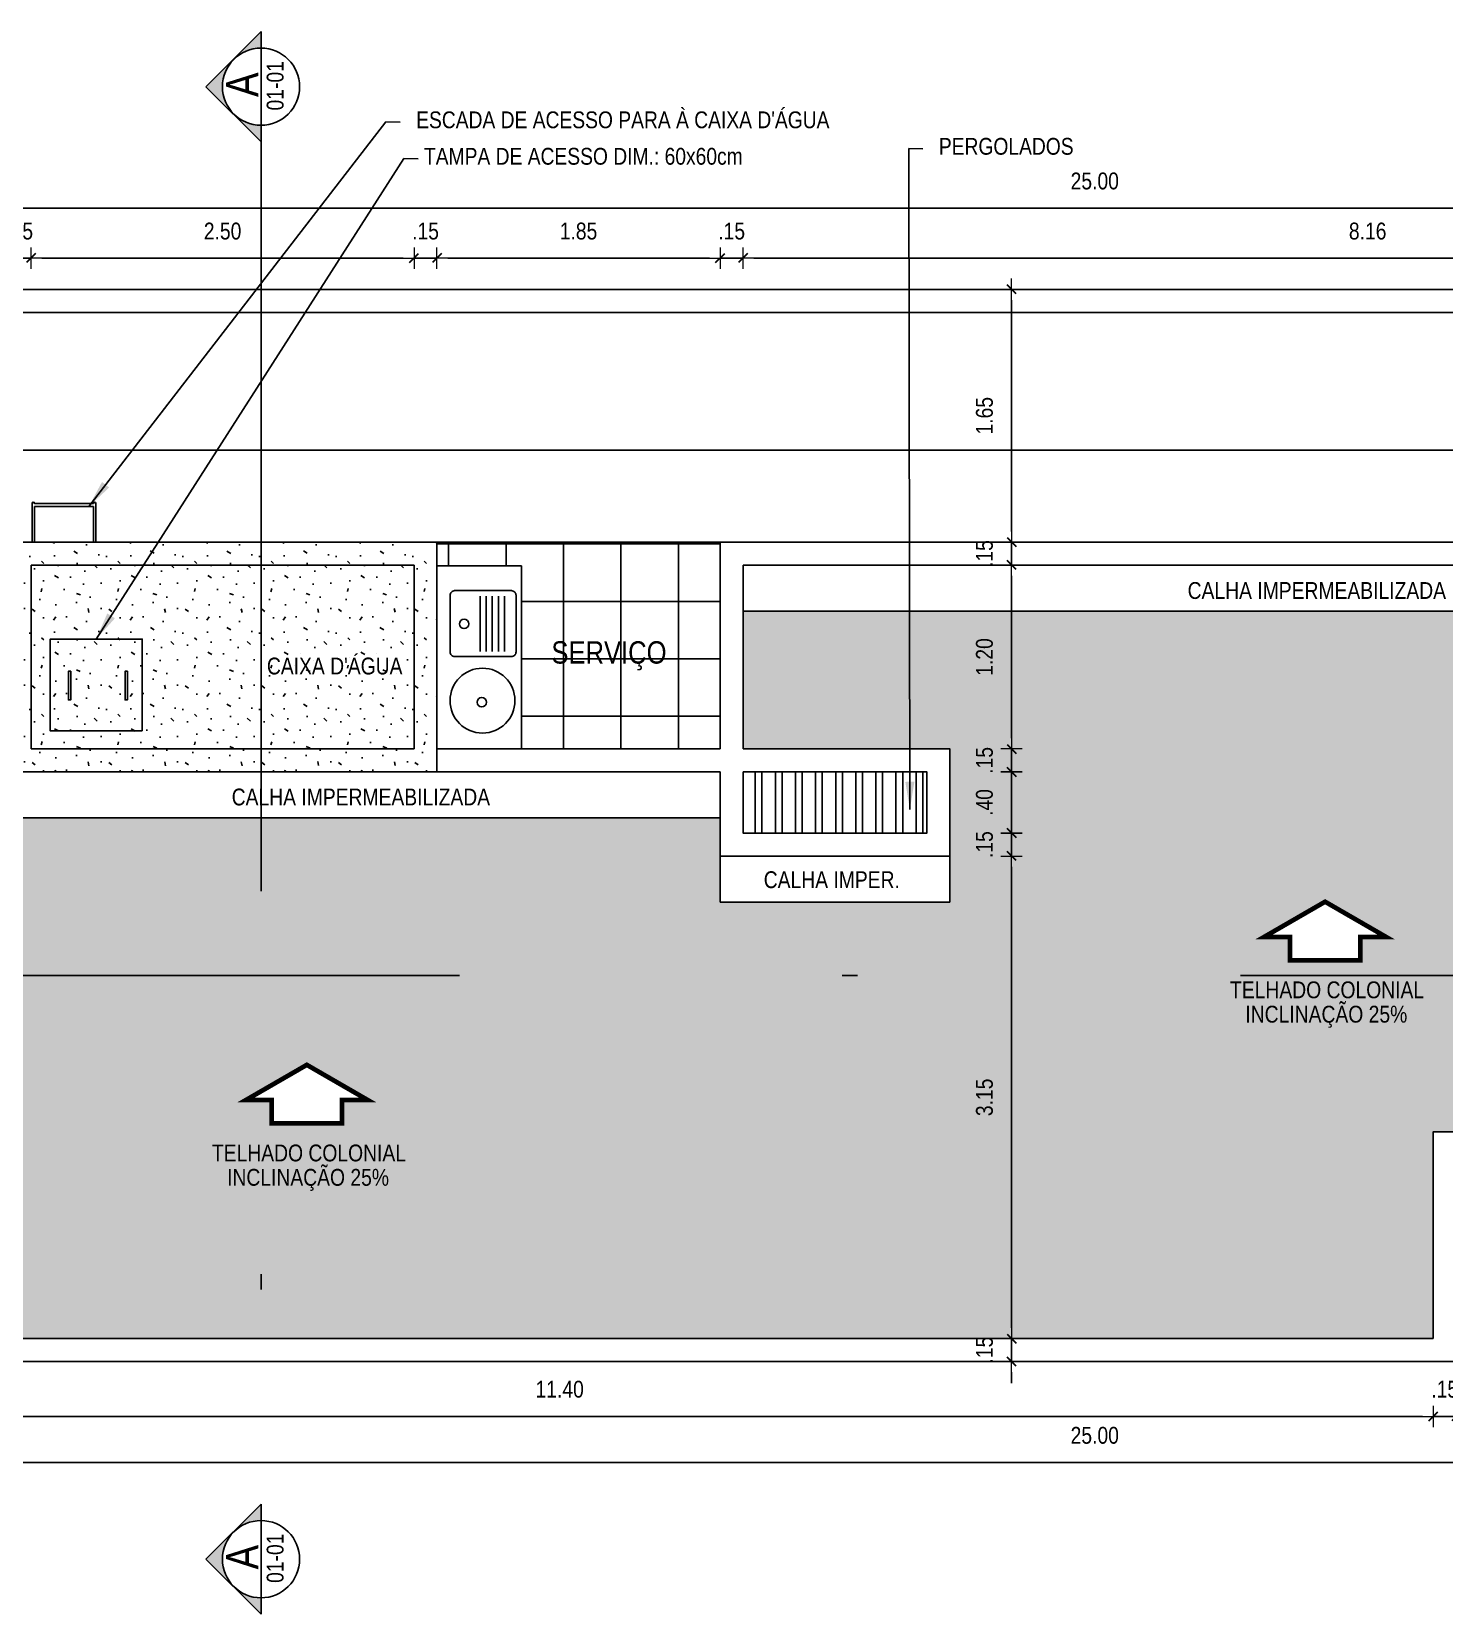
# Model space of a CAD drawing. Header units: millimetres. Extents: x -677 to -23, y -135 to 1112.
# Drawn here: x -132.03 to -122.8, y 851.77 to 862.11 of the extents above; entities that cross this region are included whole.
import ezdxf
from ezdxf.enums import TextEntityAlignment as Align

# ---------------------------------------------------------------- set-up
doc = ezdxf.new("R2010")
doc.units = ezdxf.units.MM
doc.header["$LTSCALE"] = 20
doc.header["$MEASUREMENT"] = 0
doc.header["$PDSIZE"] = -5
doc.linetypes.add('DASHDOT2', pattern=[0.5, 0.25, -0.125, 0, -0.125])
doc.linetypes.add('HIDDEN2', pattern=[0.1875, 0.125, -0.0625])
doc.layers.get('0').update_dxf_attribs({"linetype": 'CONTINUOUS'})
doc.layers.get('Defpoints').update_dxf_attribs({"linetype": 'CONTINUOUS'})
for name, color, linetype in [('AR-ALV', 5, 'CONTINUOUS'), ('COTA', 7, 'CONTINUOUS'), ('COTAS', 7, 'CONTINUOUS'), ('COTAS01', 7, 'CONTINUOUS'), ('E-txt-g', 3, 'CONTINUOUS'), ('ESPECIFICAÇÃO02', 7, 'CONTINUOUS'), ('LAYER4', 7, 'CONTINUOUS'), ('LAYER5', 8, 'CONTINUOUS'), ('LAYER7', 4, 'CONTINUOUS')]:
    doc.layers.add(name, color=color, linetype=linetype)
for name, color, linetype, lineweight in [('E-Cta-W', 7, 'CONTINUOUS', 20), ('E-Lay-9', 9, 'CONTINUOUS', 9), ('E-Pen-C', 4, 'CONTINUOUS', 15), ('E-Pen-G', 3, 'CONTINUOUS', 30), ('E-Txt-W', 7, 'CONTINUOUS', 20)]:
    doc.layers.add(name, color=color, linetype=linetype, lineweight=lineweight)
doc.styles.add('F2', font='swissc.ttf')
doc.styles.add('REG60', font='romans.shx', dxfattribs={"width": 0.8, "height": 0.15})
doc.styles.add('REG80', font='romans.shx', dxfattribs={"width": 0.8, "height": 0.2})
doc.dimstyles.new('DIMENSION-1', dxfattribs={"dimtxt": 0.11, "dimasz": 0.07, "dimexe": 1, "dimexo": 0, "dimgap": 0.12, "dimtad": 1, "dimzin": 7, "dimdsep": 46, "dimtxsty": 'F2', "dimblk1": 'TRACO', "dimblk2": 'TRACO', "dimsah": 1, "dimcen": 1, "dimse1": 1, "dimse2": 1, "dimclrd": 256, "dimclre": 256, "dimclrt": 6, "dimadec": 0, "dimazin": 0, "dimtfac": 1, "dimtix": 1, "dimtmove": 2, "dimatfit": 3, "dimldrblk": 'TRACO', "dimfxl": 1, "dimtolj": 1, "dimtzin": 0, "dimarcsym": 0})
doc.dimstyles.get("Standard").update_dxf_attribs({"dimtxt": 0.18, "dimasz": 0.18, "dimexe": 0.18, "dimexo": 0.0625, "dimgap": 0.09, "dimtad": 0, "dimtih": 1, "dimtoh": 1, "dimdec": 4, "dimzin": 0, "dimdsep": 46, "dimtxsty": 'Standard', "dimcen": 0.09, "dimadec": 0, "dimazin": 0, "dimtfac": 1, "dimtdec": 4, "dimtofl": 0, "dimtmove": 0, "dimatfit": 3, "dimfxl": 1, "dimtolj": 1, "dimtzin": 0, "dimarcsym": 0})

# ---------------------------------------------------------------- blocks, each defined once
blk = doc.blocks.new('TXT-AMB75')
at = {"layer": 'E-txt-g', "style": 'REG80', "width": 0.8, "flags": 8}
blk.add_attdef('TXT', text='', height=0.2, dxfattribs=at).set_placement((0.005, 0.296), align=Align.CENTER)
at = {"layer": 'E-Txt-W', "style": 'REG60', "width": 0.8, "flags": 8}
blk.add_attdef('TXT', text='', height=0.15, dxfattribs=at).set_placement((0.005, 0.027), align=Align.CENTER)
blk = doc.blocks.new('A$C656368A0')
at = {"layer": 'COTAS01', "color": 8}
for p, q in [((0, 1.196), (0, 0)), ((0, 1.196), (0.55, 1.196)), ((0.11, 0.997), (0.11, 0.635)), ((0.15, 0.997), (0.15, 0.635)), ((0.19, 0.997), (0.19, 0.635)), ((0.23, 0.997), (0.23, 0.635)), ((0.27, 0.997), (0.27, 0.635)), ((0, 0), (0.55, 0))]:
    blk.add_line(p, q, dxfattribs=at)
for centre in [(0.374, 0.816), (0.259, 0.305)]:
    blk.add_circle(centre, 0.0307, dxfattribs=at)
at = {"layer": 'ESPECIFICAÇÃO02', "color": 8}
blk.add_lwpolyline([(0.466, 0.633, -0.414214), (0.436, 0.603), (0.065, 0.603, -0.414214), (0.035, 0.633), (0.035, 1.003, -0.414214), (0.065, 1.033), (0.436, 1.033, -0.414214), (0.466, 1.003)], format="xyb", close=True, dxfattribs=at)
blk.add_circle((0.254, 0.315), 0.212, dxfattribs=at)
blk = doc.blocks.new('A$C52F82244')
at = {"layer": 'LAYER5'}
blk.add_hatch(color=2, dxfattribs=at).paths.add_polyline_path([(0.5, 0.85), (0, 0.35), (0.15, 0.35, -1), (0.85, 0.35), (1, 0.35)])
at = {"layer": 'LAYER4', "color": 2}
blk.add_line((0.15, 0.35), (0.85, 0.35), dxfattribs=at)
at = {"layer": 'LAYER7', "color": 2}
for p, q in [((0.5, 0.85), (0, 0.35)), ((0.5, 0.85), (1, 0.35)), ((0.15, 0.35), (0, 0.35)), ((0.85, 0.35), (1, 0.35))]:
    blk.add_line(p, q, dxfattribs=at)
blk.add_circle((0.5, 0.35), 0.35, dxfattribs=at)
blk = doc.blocks.new('Seta')
at = {"const_width": 2}
blk.add_lwpolyline([(10, 15), (10, 25.98), (25, 0), (10, -25.98), (10, -15), (0, -15), (0, 15)], close=True, dxfattribs=at)
blk = doc.blocks.new('TRACO')
at = {"layer": 'E-Pen-C'}
for p, q in [((-1, 0), (1, 0)), ((0, 1), (0, -1))]:
    blk.add_line(p, q, dxfattribs=at)
at = {"layer": 'E-Pen-G'}
blk.add_line((-0.42, -0.42), (0.42, 0.42), dxfattribs=at)
blk = doc.blocks.new('*D724')
at = {"color": 4, "lineweight": -2}
blk.add_line((-134.214, 853.065), (-122.945, 853.065), dxfattribs=at)
at = {"layer": 'Defpoints', "color": 0, "linetype": 'Continuous'}
for p in [(-134.284, 853.573), (-122.875, 853.573), (-122.875, 853.065)]:
    blk.add_point(p, dxfattribs=at)
at = {"color": 4, "linetype": 'Continuous', "lineweight": -2, "xscale": 0.07, "yscale": 0.07, "zscale": 0.07, "rotation": 180}
blk.add_blockref('TRACO', (-134.284, 853.065), dxfattribs=at)
at = {"color": 4, "linetype": 'Continuous', "lineweight": -2, "xscale": 0.07, "yscale": 0.07, "zscale": 0.07}
blk.add_blockref('TRACO', (-122.875, 853.065), dxfattribs=at)
at = {"color": 4, "linetype": 'Continuous', "insert": (-128.579, 853.242), "char_height": 0.11, "attachment_point": 5, "style": 'F2'}
blk.add_mtext('\\A1;11.40', dxfattribs=at)
blk = doc.blocks.new('*D725')
at = {"color": 4, "lineweight": -2}
for p, q in [((-122.945, 853.065), (-123.015, 853.065)), ((-122.875, 853.065), (-122.725, 853.065)), ((-122.655, 853.065), (-122.585, 853.065))]:
    blk.add_line(p, q, dxfattribs=at)
at = {"layer": 'Defpoints', "color": 0, "linetype": 'Continuous'}
for p in [(-122.875, 853.573), (-122.725, 853.573), (-122.725, 853.065)]:
    blk.add_point(p, dxfattribs=at)
at = {"color": 4, "linetype": 'Continuous', "lineweight": -2, "xscale": 0.07, "yscale": 0.07, "zscale": 0.07}
blk.add_blockref('TRACO', (-122.875, 853.065), dxfattribs=at)
at = {"color": 4, "linetype": 'Continuous', "lineweight": -2, "xscale": 0.07, "yscale": 0.07, "zscale": 0.07, "rotation": 180}
blk.add_blockref('TRACO', (-122.725, 853.065), dxfattribs=at)
at = {"color": 4, "linetype": 'Continuous', "insert": (-122.8, 853.242), "char_height": 0.11, "attachment_point": 5, "style": 'F2'}
blk.add_mtext('\\A1;.15', dxfattribs=at)
blk = doc.blocks.new('*D731')
at = {"color": 4, "lineweight": -2}
blk.add_line((-137.515, 852.764), (-112.655, 852.764), dxfattribs=at)
at = {"layer": 'Defpoints', "color": 0, "linetype": 'Continuous'}
for p in [(-137.585, 853.423), (-112.585, 853.423), (-112.585, 852.764)]:
    blk.add_point(p, dxfattribs=at)
at = {"color": 4, "linetype": 'Continuous', "lineweight": -2, "xscale": 0.07, "yscale": 0.07, "zscale": 0.07, "rotation": 180}
blk.add_blockref('TRACO', (-137.585, 852.764), dxfattribs=at)
at = {"color": 4, "linetype": 'Continuous', "lineweight": -2, "xscale": 0.07, "yscale": 0.07, "zscale": 0.07}
blk.add_blockref('TRACO', (-112.585, 852.764), dxfattribs=at)
at = {"color": 4, "linetype": 'Continuous', "insert": (-125.085, 852.941), "char_height": 0.11, "attachment_point": 5, "style": 'F2'}
blk.add_mtext('\\A1;25.00', dxfattribs=at)
blk = doc.blocks.new('*D742')
at = {"color": 4, "lineweight": -2}
for p, q in [((-132.25, 860.627), (-132.32, 860.627)), ((-132.18, 860.627), (-132.03, 860.627)), ((-131.96, 860.627), (-131.89, 860.627))]:
    blk.add_line(p, q, dxfattribs=at)
at = {"layer": 'Defpoints', "color": 0, "linetype": 'Continuous'}
for p in [(-132.03, 860.627), (-132.18, 858.623), (-132.03, 858.623)]:
    blk.add_point(p, dxfattribs=at)
at = {"color": 4, "linetype": 'Continuous', "lineweight": -2, "xscale": 0.07, "yscale": 0.07, "zscale": 0.07}
blk.add_blockref('TRACO', (-132.18, 860.627), dxfattribs=at)
at = {"color": 4, "linetype": 'Continuous', "lineweight": -2, "xscale": 0.07, "yscale": 0.07, "zscale": 0.07, "rotation": 180}
blk.add_blockref('TRACO', (-132.03, 860.627), dxfattribs=at)
at = {"color": 4, "linetype": 'Continuous', "insert": (-132.105, 860.803), "char_height": 0.11, "attachment_point": 5, "style": 'F2'}
blk.add_mtext('\\A1;.15', dxfattribs=at)
blk = doc.blocks.new('*D743')
at = {"color": 4, "lineweight": -2}
blk.add_line((-131.96, 860.627), (-129.6, 860.627), dxfattribs=at)
at = {"layer": 'Defpoints', "color": 0, "linetype": 'Continuous'}
for p in [(-129.53, 860.627), (-132.03, 858.623), (-129.53, 858.623)]:
    blk.add_point(p, dxfattribs=at)
at = {"color": 4, "linetype": 'Continuous', "lineweight": -2, "xscale": 0.07, "yscale": 0.07, "zscale": 0.07, "rotation": 180}
blk.add_blockref('TRACO', (-132.03, 860.627), dxfattribs=at)
at = {"color": 4, "linetype": 'Continuous', "lineweight": -2, "xscale": 0.07, "yscale": 0.07, "zscale": 0.07}
blk.add_blockref('TRACO', (-129.53, 860.627), dxfattribs=at)
at = {"color": 4, "linetype": 'Continuous', "insert": (-130.78, 860.803), "char_height": 0.11, "attachment_point": 5, "style": 'F2'}
blk.add_mtext('\\A1;2.50', dxfattribs=at)
blk = doc.blocks.new('*D744')
at = {"color": 4, "lineweight": -2}
for p, q in [((-129.6, 860.627), (-129.67, 860.627)), ((-129.53, 860.627), (-129.38, 860.627)), ((-129.31, 860.627), (-129.24, 860.627))]:
    blk.add_line(p, q, dxfattribs=at)
at = {"layer": 'Defpoints', "color": 0, "linetype": 'Continuous'}
for p in [(-129.38, 860.627), (-129.53, 858.623), (-129.38, 858.623)]:
    blk.add_point(p, dxfattribs=at)
at = {"color": 4, "linetype": 'Continuous', "lineweight": -2, "xscale": 0.07, "yscale": 0.07, "zscale": 0.07}
blk.add_blockref('TRACO', (-129.53, 860.627), dxfattribs=at)
at = {"color": 4, "linetype": 'Continuous', "lineweight": -2, "xscale": 0.07, "yscale": 0.07, "zscale": 0.07, "rotation": 180}
blk.add_blockref('TRACO', (-129.38, 860.627), dxfattribs=at)
at = {"color": 4, "linetype": 'Continuous', "insert": (-129.455, 860.803), "char_height": 0.11, "attachment_point": 5, "style": 'F2'}
blk.add_mtext('\\A1;.15', dxfattribs=at)
blk = doc.blocks.new('*D745')
at = {"color": 4, "lineweight": -2}
blk.add_line((-129.31, 860.627), (-127.601, 860.627), dxfattribs=at)
at = {"layer": 'Defpoints', "color": 0, "linetype": 'Continuous'}
for p in [(-127.531, 860.627), (-129.38, 858.623), (-127.531, 858.579)]:
    blk.add_point(p, dxfattribs=at)
at = {"color": 4, "linetype": 'Continuous', "lineweight": -2, "xscale": 0.07, "yscale": 0.07, "zscale": 0.07, "rotation": 180}
blk.add_blockref('TRACO', (-129.38, 860.627), dxfattribs=at)
at = {"color": 4, "linetype": 'Continuous', "lineweight": -2, "xscale": 0.07, "yscale": 0.07, "zscale": 0.07}
blk.add_blockref('TRACO', (-127.531, 860.627), dxfattribs=at)
at = {"color": 4, "linetype": 'Continuous', "insert": (-128.456, 860.803), "char_height": 0.11, "attachment_point": 5, "style": 'F2'}
blk.add_mtext('\\A1;1.85', dxfattribs=at)
blk = doc.blocks.new('*D746')
at = {"color": 4, "lineweight": -2}
for p, q in [((-127.601, 860.627), (-127.671, 860.627)), ((-127.531, 860.627), (-127.381, 860.627)), ((-127.311, 860.627), (-127.241, 860.627))]:
    blk.add_line(p, q, dxfattribs=at)
at = {"layer": 'Defpoints', "color": 0, "linetype": 'Continuous'}
for p in [(-127.381, 860.627), (-127.531, 858.579), (-127.381, 858.579)]:
    blk.add_point(p, dxfattribs=at)
at = {"color": 4, "linetype": 'Continuous', "lineweight": -2, "xscale": 0.07, "yscale": 0.07, "zscale": 0.07}
blk.add_blockref('TRACO', (-127.531, 860.627), dxfattribs=at)
at = {"color": 4, "linetype": 'Continuous', "lineweight": -2, "xscale": 0.07, "yscale": 0.07, "zscale": 0.07, "rotation": 180}
blk.add_blockref('TRACO', (-127.381, 860.627), dxfattribs=at)
at = {"color": 4, "linetype": 'Continuous', "insert": (-127.456, 860.803), "char_height": 0.11, "attachment_point": 5, "style": 'F2'}
blk.add_mtext('\\A1;.15', dxfattribs=at)
blk = doc.blocks.new('*D747')
at = {"color": 4, "lineweight": -2}
blk.add_line((-127.311, 860.627), (-119.295, 860.627), dxfattribs=at)
at = {"layer": 'Defpoints', "color": 0, "linetype": 'Continuous'}
for p in [(-119.225, 860.627), (-127.381, 858.579), (-119.225, 858.623)]:
    blk.add_point(p, dxfattribs=at)
at = {"color": 4, "linetype": 'Continuous', "lineweight": -2, "xscale": 0.07, "yscale": 0.07, "zscale": 0.07, "rotation": 180}
blk.add_blockref('TRACO', (-127.381, 860.627), dxfattribs=at)
at = {"color": 4, "linetype": 'Continuous', "lineweight": -2, "xscale": 0.07, "yscale": 0.07, "zscale": 0.07}
blk.add_blockref('TRACO', (-119.225, 860.627), dxfattribs=at)
at = {"color": 4, "linetype": 'Continuous', "insert": (-123.303, 860.803), "char_height": 0.11, "attachment_point": 5, "style": 'F2'}
blk.add_mtext('\\A1;8.16', dxfattribs=at)
blk = doc.blocks.new('*D750')
at = {"color": 4, "lineweight": -2}
blk.add_line((-137.515, 860.954), (-112.655, 860.954), dxfattribs=at)
at = {"layer": 'Defpoints', "color": 0, "linetype": 'Continuous'}
for p in [(-112.585, 860.954), (-137.585, 860.423), (-112.585, 860.423)]:
    blk.add_point(p, dxfattribs=at)
at = {"color": 4, "linetype": 'Continuous', "lineweight": -2, "xscale": 0.07, "yscale": 0.07, "zscale": 0.07, "rotation": 180}
blk.add_blockref('TRACO', (-137.585, 860.954), dxfattribs=at)
at = {"color": 4, "linetype": 'Continuous', "lineweight": -2, "xscale": 0.07, "yscale": 0.07, "zscale": 0.07}
blk.add_blockref('TRACO', (-112.585, 860.954), dxfattribs=at)
at = {"color": 4, "linetype": 'Continuous', "insert": (-125.085, 861.13), "char_height": 0.11, "attachment_point": 5, "style": 'F2'}
blk.add_mtext('\\A1;25.00', dxfattribs=at)
blk = doc.blocks.new('*D760')
at = {"color": 4, "lineweight": -2}
for p, q in [((-125.628, 858.843), (-125.628, 858.913)), ((-125.628, 858.773), (-125.628, 858.623)), ((-125.628, 858.553), (-125.628, 858.483))]:
    blk.add_line(p, q, dxfattribs=at)
at = {"layer": 'Defpoints', "color": 0, "linetype": 'Continuous'}
for p in [(-125.846, 858.773), (-125.846, 858.623), (-125.628, 858.623)]:
    blk.add_point(p, dxfattribs=at)
at = {"color": 4, "linetype": 'Continuous', "lineweight": -2, "xscale": 0.07, "yscale": 0.07, "zscale": 0.07}
for p, rotation in [((-125.628, 858.773), 270), ((-125.628, 858.623), 90)]:
    blk.add_blockref('TRACO', p, dxfattribs=dict(at, rotation=rotation))
at = {"color": 4, "linetype": 'Continuous', "insert": (-125.805, 858.698), "char_height": 0.11, "attachment_point": 5, "rotation": 90, "style": 'F2'}
blk.add_mtext('\\A1;.15', dxfattribs=at)
blk = doc.blocks.new('*D761')
at = {"color": 4, "lineweight": -2}
blk.add_line((-125.628, 858.553), (-125.628, 857.493), dxfattribs=at)
at = {"layer": 'Defpoints', "color": 0, "linetype": 'Continuous'}
for p in [(-125.846, 858.623), (-126.031, 857.423), (-125.628, 857.423)]:
    blk.add_point(p, dxfattribs=at)
at = {"color": 4, "linetype": 'Continuous', "lineweight": -2, "xscale": 0.07, "yscale": 0.07, "zscale": 0.07}
for p, rotation in [((-125.628, 858.623), 90), ((-125.628, 857.423), 270)]:
    blk.add_blockref('TRACO', p, dxfattribs=dict(at, rotation=rotation))
at = {"color": 4, "linetype": 'Continuous', "insert": (-125.805, 858.023), "char_height": 0.11, "attachment_point": 5, "rotation": 90, "style": 'F2'}
blk.add_mtext('\\A1;1.20', dxfattribs=at)
blk = doc.blocks.new('*D762')
at = {"color": 4, "lineweight": -2}
for p, q in [((-125.628, 857.493), (-125.628, 857.563)), ((-125.628, 857.423), (-125.628, 857.273)), ((-125.628, 857.203), (-125.628, 857.133))]:
    blk.add_line(p, q, dxfattribs=at)
at = {"layer": 'Defpoints', "color": 0, "linetype": 'Continuous'}
for p in [(-126.031, 857.423), (-126.181, 857.273), (-125.628, 857.273)]:
    blk.add_point(p, dxfattribs=at)
at = {"color": 4, "linetype": 'Continuous', "lineweight": -2, "xscale": 0.07, "yscale": 0.07, "zscale": 0.07}
for p, rotation in [((-125.628, 857.423), 270), ((-125.628, 857.273), 90)]:
    blk.add_blockref('TRACO', p, dxfattribs=dict(at, rotation=rotation))
at = {"color": 4, "linetype": 'Continuous', "insert": (-125.805, 857.348), "char_height": 0.11, "attachment_point": 5, "rotation": 90, "style": 'F2'}
blk.add_mtext('\\A1;.15', dxfattribs=at)
blk = doc.blocks.new('*D763')
at = {"color": 4, "lineweight": -2}
for p, q in [((-125.628, 857.343), (-125.628, 857.413)), ((-125.628, 857.273), (-125.628, 856.873)), ((-125.628, 856.803), (-125.628, 856.733))]:
    blk.add_line(p, q, dxfattribs=at)
at = {"layer": 'Defpoints', "color": 0, "linetype": 'Continuous'}
for p in [(-126.181, 857.273), (-126.181, 856.873), (-125.628, 856.873)]:
    blk.add_point(p, dxfattribs=at)
at = {"color": 4, "linetype": 'Continuous', "lineweight": -2, "xscale": 0.07, "yscale": 0.07, "zscale": 0.07}
for p, rotation in [((-125.628, 857.273), 270), ((-125.628, 856.873), 90)]:
    blk.add_blockref('TRACO', p, dxfattribs=dict(at, rotation=rotation))
at = {"color": 4, "linetype": 'Continuous', "insert": (-125.805, 857.073), "char_height": 0.11, "attachment_point": 5, "rotation": 90, "style": 'F2'}
blk.add_mtext('\\A1;.40', dxfattribs=at)
blk = doc.blocks.new('*D764')
at = {"color": 4, "lineweight": -2}
for p, q in [((-125.628, 856.943), (-125.628, 857.013)), ((-125.628, 856.873), (-125.628, 856.723)), ((-125.628, 856.653), (-125.628, 856.583))]:
    blk.add_line(p, q, dxfattribs=at)
at = {"layer": 'Defpoints', "color": 0, "linetype": 'Continuous'}
for p in [(-126.181, 856.873), (-126.031, 856.723), (-125.628, 856.723)]:
    blk.add_point(p, dxfattribs=at)
at = {"color": 4, "linetype": 'Continuous', "lineweight": -2, "xscale": 0.07, "yscale": 0.07, "zscale": 0.07}
for p, rotation in [((-125.628, 856.873), 270), ((-125.628, 856.723), 90)]:
    blk.add_blockref('TRACO', p, dxfattribs=dict(at, rotation=rotation))
at = {"color": 4, "linetype": 'Continuous', "insert": (-125.805, 856.798), "char_height": 0.11, "attachment_point": 5, "rotation": 90, "style": 'F2'}
blk.add_mtext('\\A1;.15', dxfattribs=at)
blk = doc.blocks.new('*D765')
at = {"color": 4, "lineweight": -2}
blk.add_line((-125.628, 856.653), (-125.628, 853.643), dxfattribs=at)
at = {"layer": 'Defpoints', "color": 0, "linetype": 'Continuous'}
for p in [(-126.031, 856.723), (-125.63, 853.573), (-125.628, 853.573)]:
    blk.add_point(p, dxfattribs=at)
at = {"color": 4, "linetype": 'Continuous', "lineweight": -2, "xscale": 0.07, "yscale": 0.07, "zscale": 0.07}
for p, rotation in [((-125.628, 856.723), 90), ((-125.628, 853.573), 270)]:
    blk.add_blockref('TRACO', p, dxfattribs=dict(at, rotation=rotation))
at = {"color": 4, "linetype": 'Continuous', "insert": (-125.805, 855.148), "char_height": 0.11, "attachment_point": 5, "rotation": 90, "style": 'F2'}
blk.add_mtext('\\A1;3.15', dxfattribs=at)
blk = doc.blocks.new('*D766')
at = {"color": 4, "lineweight": -2}
for p, q in [((-125.628, 853.643), (-125.628, 853.713)), ((-125.628, 853.573), (-125.628, 853.423)), ((-125.628, 853.353), (-125.628, 853.283))]:
    blk.add_line(p, q, dxfattribs=at)
at = {"layer": 'Defpoints', "color": 0, "linetype": 'Continuous'}
for p in [(-125.63, 853.573), (-125.63, 853.423), (-125.628, 853.423)]:
    blk.add_point(p, dxfattribs=at)
at = {"color": 4, "linetype": 'Continuous', "lineweight": -2, "xscale": 0.07, "yscale": 0.07, "zscale": 0.07}
for p, rotation in [((-125.628, 853.573), 270), ((-125.628, 853.423), 90)]:
    blk.add_blockref('TRACO', p, dxfattribs=dict(at, rotation=rotation))
at = {"color": 4, "linetype": 'Continuous', "insert": (-125.805, 853.498), "char_height": 0.11, "attachment_point": 5, "rotation": 90, "style": 'F2'}
blk.add_mtext('\\A1;.15', dxfattribs=at)
blk = doc.blocks.new('*D767')
at = {"color": 4, "lineweight": -2}
blk.add_line((-125.628, 858.843), (-125.628, 860.353), dxfattribs=at)
at = {"layer": 'Defpoints', "color": 0, "linetype": 'Continuous'}
for p in [(-127.531, 860.423), (-125.628, 860.423), (-127.531, 858.773)]:
    blk.add_point(p, dxfattribs=at)
at = {"color": 4, "linetype": 'Continuous', "lineweight": -2, "xscale": 0.07, "yscale": 0.07, "zscale": 0.07}
for p, rotation in [((-125.628, 860.423), 90), ((-125.628, 858.773), 270)]:
    blk.add_blockref('TRACO', p, dxfattribs=dict(at, rotation=rotation))
at = {"color": 4, "linetype": 'Continuous', "insert": (-125.805, 859.598), "char_height": 0.11, "attachment_point": 5, "rotation": 90, "style": 'F2'}
blk.add_mtext('\\A1;1.65', dxfattribs=at)

msp = doc.modelspace()

# ---------------------------------------------------------------- hatches: boundary and pattern name
at = {"linetype": 'Continuous'}
h = msp.add_hatch(dxfattribs=at)
h.set_pattern_fill('STIP2', color=8, scale=0.5, style=0, pattern_type=2)
h.set_pattern_definition([(0, (-155.5092, 308.09877), (0, 0.5), [0, -0.5]), (0, (-155.4492, 308.01877), (0, 0.5), [0, -0.5]), (0, (-155.4742, 307.89877), (0, 0.5), [0, -0.5]), (0, (-155.2992, 307.78377), (0, 0.5), [0, -0.5]), (0, (-155.3142, 307.96377), (0, 0.5), [0, -0.5]), (0, (-155.1792, 308.08377), (0, 0.5), [0, -0.5]), (0, (-155.3542, 308.11877), (0, 0.5), [0, -0.5]), (0, (-155.1442, 307.91377), (0, 0.5), [0, -0.5]), (0, (-155.1692, 307.75377), (0, 0.5), [0, -0.5]), (0, (-155.5392, 307.67877), (0, 0.5), [0, -0.5]), (0, (-155.4492, 307.77877), (0, 0.5), [0, -0.5]), (0, (-155.3792, 307.68377), (0, 0.5), [0, -0.5]), (0, (-155.0742, 308.00377), (0, 0.5), [0, -0.5]), (0, (-155.2342, 307.87877), (0, 0.5), [0, -0.5]), (0, (-155.2742, 308.04377), (0, 0.5), [0, -0.5]), (0, (-155.1892, 307.99877), (0, 0.5), [0, -0.5]), (0, (-155.3692, 307.86377), (0, 0.5), [0, -0.5]), (0, (-155.2292, 308.13377), (0, 0.5), [0, -0.5]), (0, (-155.0742, 307.83877), (0, 0.5), [0, -0.5]), (0, (-155.0892, 307.68877), (0, 0.5), [0, -0.5]), (75.9638, (-155.46422, 307.94877), (-0.49999903, -1.500000273), [0.0206155, -2.0409375]), (329.0362, (-155.37922, 308.053775), (-1.499999011, 1.000001242), [0.029155, -2.886321]), (338.1986, (-155.23422, 307.938775), (1.500000137, -0.499999955), [0.026926, -2.6656565]), (149.0362, (-155.22922, 307.698775), (1.499999011, -1.000001242), [0.029155, -2.886321]), (53.1301, (-155.38422, 307.76377), (1.000000062, 1.499999959), [0.025, -2.475]), (315, (-155.11922, 308.12377), (0.50000015, -1e-16), [0.0282845, -0.6788225]), (101.3099, (-155.15422, 307.81377), (-0.499998816, 2.000000376), [0.025495, -2.5240145]), (323.1301, (-155.52422, 307.83377), (1.499999959, -1.000000062), [0.025, -2.475]), (315, (-155.46422, 308.14877), (0.50000015, -1e-16), [0.021213, -0.6858935])])
h.paths.add_polyline_path([(-132.18, 858.773), (-129.38, 858.773), (-129.38, 857.273), (-132.18, 857.273)])
h.paths.add_polyline_path([(-130.496, 857.871), (-129.6, 857.871), (-129.6, 858.085), (-130.496, 858.085)], flags=24)
h = msp.add_hatch()
h.set_pattern_fill('ANSI37,_O', color=8, scale=3, angle=45)
h.set_pattern_definition([(90, (-155.55422, 301.88542), (-0.375, 6e-17), []), (180, (-155.55422, 301.88542), (-6e-17, -0.375), [])])
h.paths.add_polyline_path([(-129.38, 858.773), (-129.38, 858.62), (-128.829, 858.62), (-128.829, 857.423), (-127.531, 857.423), (-127.531, 858.773)])
h.paths.add_polyline_path([(-128.646, 857.887), (-127.869, 857.887), (-127.869, 858.177), (-128.646, 858.177)], flags=24)
h = msp.add_hatch(dxfattribs=at)
h.set_pattern_fill('TROOF1', color=8, scale=0.15, angle=180, style=0, pattern_type=2)
h.set_pattern_definition([(180, (-155.55422, 307.66377), (-0.15, -0.15), [0.048, -0.102]), (305.2176, (-155.6982226, 307.648775), (-1.05000017453, 1.49999987498), [0.03121305, -3.0900849]), (340.71, (-155.6802226, 307.623275), (-2.550000777635, 0.8999979741), [0.0317844, -3.1466586]), (19.29, (-155.6502226, 307.612775), (2.550000777635, 0.8999979741), [0.0317844, -3.1466586]), (54.7824, (-155.6202226, 307.623275), (1.05000017453, 1.49999987498), [0.03121305, -3.0900849]), (90, (-155.60222, 307.64877), (-0.15, 0.15), [0.015, -0.135]), (270, (-155.69822, 307.66377), (0.15, -0.15), [0.015, -0.135]), (180, (-155.55422, 307.65777), (-0.15, -0.15), [0.042, -0.108]), (306.3844, (-155.7042226, 307.645775), (-1.650001937525, 2.24999858293), [0.0354012, -3.50472585]), (342.3499, (-155.6832226, 307.617275), (2.850000422915, -0.899998778574), [0.0346302, -3.42838875]), (17.6501, (-155.6502226, 307.606775), (-2.850000422915, -0.899998778574), [0.0346302, -3.42838875]), (53.6156, (-155.6172226, 307.617275), (1.650001937525, 2.24999858293), [0.0354012, -3.50472585]), (90, (-155.59622, 307.64577), (-0.15, 0.15), [0.012, -0.138]), (270, (-155.70422, 307.65777), (0.15, -0.15), [0.012, -0.138]), (180, (-155.69822, 307.65777), (-0.15, -0.15), [0.006, -0.144]), (267.3974, (-155.5962226, 307.645775), (0.1500021288, 3.14999989794), [0.13213635, -3.17127105]), (272.6026, (-155.7042226, 307.645775), (0.1500021288, -3.14999989794), [0.13213635, -3.17127105]), (180, (-155.69822, 307.66377), (-0.15, -0.15), [0.006, -0.144])])
h.paths.add_polyline_path([(-134.284, 858.323), (-134.284, 853.573), (-122.875, 853.573), (-122.875, 854.923), (-121.725, 854.923), (-121.725, 853.573), (-115.875, 853.573), (-115.875, 856.273), (-119.225, 856.273), (-119.225, 858.323), (-127.381, 858.323), (-127.381, 857.423), (-126.031, 857.423), (-126.031, 856.423), (-127.531, 856.423), (-127.531, 856.973), (-132.18, 856.973), (-132.18, 858.323)])
h.paths.add_polyline_path([(-130.834, 854.699), (-129.599, 854.699), (-129.599, 854.872), (-130.834, 854.872)], flags=24)
h.paths.add_polyline_path([(-130.765, 854.494), (-129.679, 854.494), (-129.679, 854.752), (-130.765, 854.752)], flags=24)
h.paths.add_polyline_path([(-130.459, 855.131), (-130.627, 855.131), (-130.23, 855.361), (-129.833, 855.131), (-130, 855.131), (-130, 854.978), (-130.459, 854.978)], flags=16)
h.paths.add_polyline_path([(-124.185, 855.764), (-122.951, 855.764), (-122.951, 855.937), (-124.185, 855.937)], flags=24)
h.paths.add_polyline_path([(-124.116, 855.559), (-123.03, 855.559), (-123.03, 855.817), (-124.116, 855.817)], flags=24)
h.paths.add_polyline_path([(-123.811, 856.196), (-123.978, 856.196), (-123.581, 856.426), (-123.184, 856.196), (-123.352, 856.196), (-123.352, 856.043), (-123.811, 856.043)], flags=16)
h.paths.add_polyline_path([(-118.242, 854.545), (-117.007, 854.545), (-117.007, 854.718), (-118.242, 854.718)], flags=24)
h.paths.add_polyline_path([(-118.173, 854.34), (-117.087, 854.34), (-117.087, 854.598), (-118.173, 854.598)], flags=24)
h.paths.add_polyline_path([(-117.867, 854.977), (-118.035, 854.977), (-117.638, 855.207), (-117.241, 854.977), (-117.409, 854.977), (-117.409, 854.824), (-117.867, 854.824)], flags=16)
h.paths.add_polyline_path([(-125.689, 854.994), (-125.689, 855.305), (-125.919, 855.305), (-125.919, 854.994)], flags=24)
h.paths.add_polyline_path([(-125.689, 856.678), (-125.689, 856.915), (-125.919, 856.915), (-125.919, 856.678)], flags=24)
h.paths.add_polyline_path([(-125.689, 856.952), (-125.689, 857.19), (-125.919, 857.19), (-125.919, 856.952)], flags=24)
h.paths.add_polyline_path([(-125.689, 857.228), (-125.689, 857.465), (-125.919, 857.465), (-125.919, 857.228)], flags=24)
h.paths.add_polyline_path([(-125.689, 857.866), (-125.689, 858.176), (-125.919, 858.176), (-125.919, 857.866)], flags=24)
h.paths.add_polyline_path([(-121.378, 856.619), (-121.378, 856.929), (-121.608, 856.929), (-121.608, 856.619)], flags=24)
h.paths.add_polyline_path([(-121.378, 854.728), (-121.378, 854.965), (-121.608, 854.965), (-121.608, 854.728)], flags=24)
h.paths.add_polyline_path([(-121.378, 854.016), (-121.378, 854.326), (-121.608, 854.326), (-121.608, 854.016)], flags=24)
h.paths.add_polyline_path([(-119.481, 857.444), (-119.481, 857.754), (-119.711, 857.754), (-119.711, 857.444)], flags=24)
h.paths.add_polyline_path([(-116.14, 854.919), (-116.14, 855.229), (-116.37, 855.229), (-116.37, 854.919)], flags=24)
h = msp.add_hatch(dxfattribs=at)
h.set_pattern_fill('ANSI32', color=8, scale=0.35, angle=45, style=0)
h.set_pattern_definition([(90, (-2.83295, 240.03175), (0.13125, 3e-17), []), (90, (-2.8767, 240.0755), (0.13125, 3e-17), [])])
h.paths.add_polyline_path([(-126.181, 856.873), (-126.181, 857.273), (-127.381, 857.273), (-127.381, 856.873)])

# ---------------------------------------------------------------- linework, layer by layer
at = {"color": 7, "linetype": 'Continuous'}
for p, q in [((-137.585, 860.423), (-112.585, 860.423)), ((-137.435, 860.273), (-112.735, 860.273)), ((-127.381, 858.323), (-119.225, 858.323)), ((-132.18, 856.973), (-127.531, 856.973)), ((-127.531, 856.723), (-127.531, 856.423)), ((-126.031, 856.723), (-126.031, 856.423)), ((-126.031, 856.423), (-127.531, 856.423))]:
    msp.add_line(p, q, dxfattribs=at)
at = {"color": 5, "linetype": 'Continuous'}
for p, q in [((-127.531, 858.773), (-119.075, 858.773)), ((-127.531, 857.423), (-127.531, 858.773)), ((-127.381, 858.623), (-119.225, 858.623)), ((-127.381, 857.423), (-127.381, 858.623)), ((-129.38, 857.423), (-127.531, 857.423)), ((-129.38, 857.273), (-127.531, 857.273)), ((-134.284, 853.573), (-122.875, 853.573)), ((-134.434, 853.423), (-115.725, 853.423))]:
    msp.add_line(p, q, dxfattribs=at)
at = {"color": 7, "linetype": 'Continuous'}
msp.add_lwpolyline([(-132.024, 858.773), (-131.608, 858.773), (-131.608, 859.025, 1), (-131.624, 859.025), (-132.008, 859.025, 1), (-132.024, 859.025)], format="xyb", close=True, dxfattribs=at)
msp.add_lwpolyline([(-131.624, 858.773), (-132.008, 858.773), (-132.008, 859.005), (-131.624, 859.005)], close=True, dxfattribs=at)
at = {"color": 1, "linetype": 'Continuous'}
msp.add_lwpolyline([(-132.18, 858.773), (-129.38, 858.773), (-129.38, 857.273), (-132.18, 857.273)], close=True, dxfattribs=at)
at = {"color": 8, "linetype": 'HIDDEN2'}
msp.add_lwpolyline([(-132.03, 858.623), (-129.53, 858.623), (-129.53, 857.423), (-132.03, 857.423)], close=True, dxfattribs=at)
at = {"color": 8, "linetype": 'Continuous'}
for points in [[(-131.305, 857.54), (-131.905, 857.54), (-131.905, 858.14), (-131.305, 858.14)], [(-131.771, 857.93), (-131.787, 857.93), (-131.787, 857.743), (-131.771, 857.743)], [(-131.401, 857.93), (-131.417, 857.93), (-131.417, 857.743), (-131.401, 857.743)]]:
    msp.add_lwpolyline(points, close=True, dxfattribs=at)
at = {"color": 5, "linetype": 'Continuous'}
for points in [[(-127.381, 857.423), (-126.031, 857.423), (-126.031, 856.723), (-127.531, 856.723), (-127.531, 857.273)], [(-122.875, 853.573), (-122.875, 854.923), (-121.725, 854.923), (-121.725, 853.573)]]:
    msp.add_lwpolyline(points, dxfattribs=at)
msp.add_lwpolyline([(-127.381, 857.273), (-126.181, 857.273), (-126.181, 856.873), (-127.381, 856.873)], close=True, dxfattribs=at)
at = {"layer": 'AR-ALV', "color": 2, "linetype": 'DASHDOT2'}
for p, q in [((-130.529, 861.494), (-130.529, 851.87)), ((-109.034, 855.944), (-138.469, 855.944))]:
    msp.add_line(p, q, dxfattribs=at)
at = {"layer": 'COTA', "color": 8, "linetype": 'Continuous'}
for p, q in [((-135.034, 859.373), (-118.475, 859.373)), ((-127.531, 858.773), (-129.38, 858.773))]:
    msp.add_line(p, q, dxfattribs=at)

# ---------------------------------------------------------------- block references
ref = msp.add_blockref('TXT-AMB75', (-123.625, 858.186), dxfattribs=dict(xscale=-0.7290000000000001, yscale=0.7290000000000001, zscale=0.7290000000000001))
ref.add_attrib('TXT', 'CALHA IMPERMEABILIZADA', dxfattribs={"layer": 'E-txt-g', "color": 2, "height": 0.11, "style": 'F2'}).set_placement((-123.635, 858.402), align=Align.CENTER)
ref = msp.add_blockref('TXT-AMB75', (-128.262, 857.764), dxfattribs=dict(xscale=0.7290000000000001, yscale=0.7290000000000001, zscale=0.7290000000000001))
ref.add_attrib('TXT', 'SERVIÇO', dxfattribs={"layer": 'E-txt-g', "color": 2, "height": 0.1458, "style": 'F2'}).set_placement((-128.257, 857.98), align=Align.CENTER)
ref = msp.add_blockref('TXT-AMB75', (-130.038, 857.693), dxfattribs=dict(xscale=-0.7290000000000001, yscale=0.7290000000000001, zscale=0.7290000000000001))
ref.add_attrib('TXT', "CAIXA D'ÁGUA", dxfattribs={"layer": 'E-txt-g', "color": 2, "height": 0.11, "style": 'F2'}).set_placement((-130.048, 857.909), align=Align.CENTER)
ref = msp.add_blockref('TXT-AMB75', (-129.867, 856.838), dxfattribs=dict(xscale=-0.7290000000000001, yscale=0.7290000000000001, zscale=0.7290000000000001))
ref.add_attrib('TXT', 'CALHA IMPERMEABILIZADA', dxfattribs={"layer": 'E-txt-g', "color": 2, "height": 0.11, "style": 'F2'}).set_placement((-129.877, 857.054), align=Align.CENTER)
ref = msp.add_blockref('TXT-AMB75', (-126.792, 856.298), dxfattribs=dict(xscale=-0.7290000000000001, yscale=0.7290000000000001, zscale=0.7290000000000001))
ref.add_attrib('TXT', 'CALHA IMPER.', dxfattribs={"layer": 'E-txt-g', "color": 2, "height": 0.11, "style": 'F2'}).set_placement((-126.802, 856.514), align=Align.CENTER)
ref = msp.add_blockref('TXT-AMB75', (-123.565, 855.579), dxfattribs=dict(xscale=-0.7290000000000001, yscale=0.7290000000000001, zscale=0.7290000000000001))
ref.add_attrib('TXT', 'TELHADO COLONIAL', dxfattribs={"layer": 'E-txt-g', "color": 2, "height": 0.11, "style": 'F2'}).set_placement((-123.568, 855.795), align=Align.CENTER)
ref.add_attrib('TXT', 'INCLINAÇÃO 25%', dxfattribs={"layer": 'E-Txt-W', "height": 0.11, "style": 'F2'}).set_placement((-123.573, 855.636), align=Align.CENTER)
ref = msp.add_blockref('TXT-AMB75', (-130.214, 854.514), dxfattribs=dict(xscale=-0.7290000000000001, yscale=0.7290000000000001, zscale=0.7290000000000001))
ref.add_attrib('TXT', 'TELHADO COLONIAL', dxfattribs={"layer": 'E-txt-g', "color": 2, "height": 0.11, "style": 'F2'}).set_placement((-130.216, 854.73), align=Align.CENTER)
ref.add_attrib('TXT', 'INCLINAÇÃO 25%', dxfattribs={"layer": 'E-Txt-W', "height": 0.11, "style": 'F2'}).set_placement((-130.222, 854.571), align=Align.CENTER)
at = {"layer": 'COTAS', "ltscale": 0.35, "xscale": -1}
msp.add_blockref('A$C656368A0', (-128.829, 857.423), dxfattribs=at)
at = {"layer": 'E-Lay-9', "color": 6, "xscale": 0.01528799999998609, "yscale": 0.01528799999998609, "zscale": 0.01528799999998609, "rotation": 89.99999999999997}
for p in [(-123.581, 856.043), (-130.23, 854.978)]:
    msp.add_blockref('Seta', p, dxfattribs=at)
at = {"layer": 'LAYER4', "color": 2, "xscale": 0.7200000000000001, "yscale": 0.7200000000000001, "zscale": 0.7200000000000001, "rotation": 90.00000000000001}
for p in [(-130.277, 861.386), (-130.277, 851.773)]:
    msp.add_blockref('A$C52F82244', p, dxfattribs=at)

# ---------------------------------------------------------------- texts
at = {"color": 7, "style": 'F2'}
for s, height, p in [('01-01', 0.11, (-130.382, 861.591)), ('A', 0.21, (-130.547, 861.679)), ('01-01', 0.11, (-130.382, 851.978)), ('A', 0.21, (-130.547, 852.066))]:
    msp.add_text(s, height=height, rotation=90, dxfattribs=at).set_placement(p)
at = {"layer": 'E-Cta-W', "color": 4, "style": 'F2'}
for s, height, p in [("ESCADA DE ACESSO PARA À CAIXA D'ÁGUA", 0.10972, (-129.516, 861.475)), ('TAMPA DE ACESSO DIM.: 60x60cm', 0.10972, (-129.465, 861.237)), ('PERGOLADOS', 0.1097, (-126.103, 861.302))]:
    msp.add_text(s, height=height, dxfattribs=at).set_placement(p)

# ---------------------------------------------------------------- dimensions: what is measured, and where the dimension line sits
at = {"color": 8, "linetype": 'Continuous'}
for base, p1, p2, picture, middle in [((-112.585, 860.954), (-137.585, 860.423), (-112.585, 860.423), '*D750', (-125.085, 861.13)), ((-132.03, 860.627), (-132.18, 858.623), (-132.03, 858.623), '*D742', (-132.105, 860.803)), ((-129.53, 860.627), (-132.03, 858.623), (-129.53, 858.623), '*D743', (-130.78, 860.803)), ((-129.38, 860.627), (-129.53, 858.623), (-129.38, 858.623), '*D744', (-129.455, 860.803)), ((-127.531, 860.627), (-129.38, 858.623), (-127.531, 858.579), '*D745', (-128.456, 860.803)), ((-127.381, 860.627), (-127.531, 858.579), (-127.381, 858.579), '*D746', (-127.456, 860.803)), ((-119.225, 860.627), (-127.381, 858.579), (-119.225, 858.623), '*D747', (-123.303, 860.803)), ((-122.725, 853.065), (-122.875, 853.573), (-122.725, 853.573), '*D725', (-122.8, 853.242)), ((-112.585, 852.764), (-137.585, 853.423), (-112.585, 853.423), '*D731', (-125.085, 852.941))]:
    dim = msp.add_linear_dim(base=base, p1=p1, p2=p2, dimstyle='DIMENSION-1', override={"dimclrd": 4, "dimclrt": 4, "dimadec": 8, "dimfxl": 0.5, "dimfxlon": 1}, dxfattribs=at)
    dim.commit()
    dim.dimension.update_dxf_attribs({"geometry": picture, "text_midpoint": middle})
for base, p1, p2, picture, middle in [((-125.628, 860.423), (-127.531, 858.773), (-127.531, 860.423), '*D767', (-125.805, 859.598)), ((-125.628, 858.623), (-125.846, 858.773), (-125.846, 858.623), '*D760', (-125.805, 858.698)), ((-125.628, 857.423), (-125.846, 858.623), (-126.031, 857.423), '*D761', (-125.805, 858.023)), ((-125.628, 857.273), (-126.031, 857.423), (-126.181, 857.273), '*D762', (-125.805, 857.348)), ((-125.628, 856.873), (-126.181, 857.273), (-126.181, 856.873), '*D763', (-125.805, 857.073)), ((-125.628, 856.723), (-126.181, 856.873), (-126.031, 856.723), '*D764', (-125.805, 856.798)), ((-125.628, 853.573), (-126.031, 856.723), (-125.63, 853.573), '*D765', (-125.805, 855.148)), ((-125.628, 853.423), (-125.63, 853.573), (-125.63, 853.423), '*D766', (-125.805, 853.498))]:
    dim = msp.add_linear_dim(base=base, p1=p1, p2=p2, angle=90, dimstyle='DIMENSION-1', override={"dimclrd": 4, "dimclrt": 4, "dimadec": 8, "dimfxl": 0.5, "dimfxlon": 1}, dxfattribs=at)
    dim.commit()
    dim.dimension.update_dxf_attribs({"geometry": picture, "text_midpoint": middle})
dim = msp.add_linear_dim(base=(-122.875, 853.065), p1=(-134.284, 853.573), p2=(-122.875, 853.573), text='11.40', dimstyle='DIMENSION-1', override={"dimclrd": 4, "dimclrt": 4, "dimadec": 8, "dimfxl": 0.5, "dimfxlon": 1}, dxfattribs=at)
dim.commit()
dim.dimension.update_dxf_attribs({"geometry": '*D724', "text_midpoint": (-128.579, 853.242)})

# ---------------------------------------------------------------- leaders
at = {"layer": 'E-Cta-W', "color": 4}
for points in [[(-131.654, 859.005), (-129.714, 861.516), (-129.621, 861.514)], [(-126.292, 857.028), (-126.3, 861.343), (-126.207, 861.341)], [(-131.605, 858.14), (-129.596, 861.278), (-129.503, 861.276)]]:
    msp.add_leader(points, dimstyle='Standard', dxfattribs=at)

doc.saveas('drawing.dxf')
